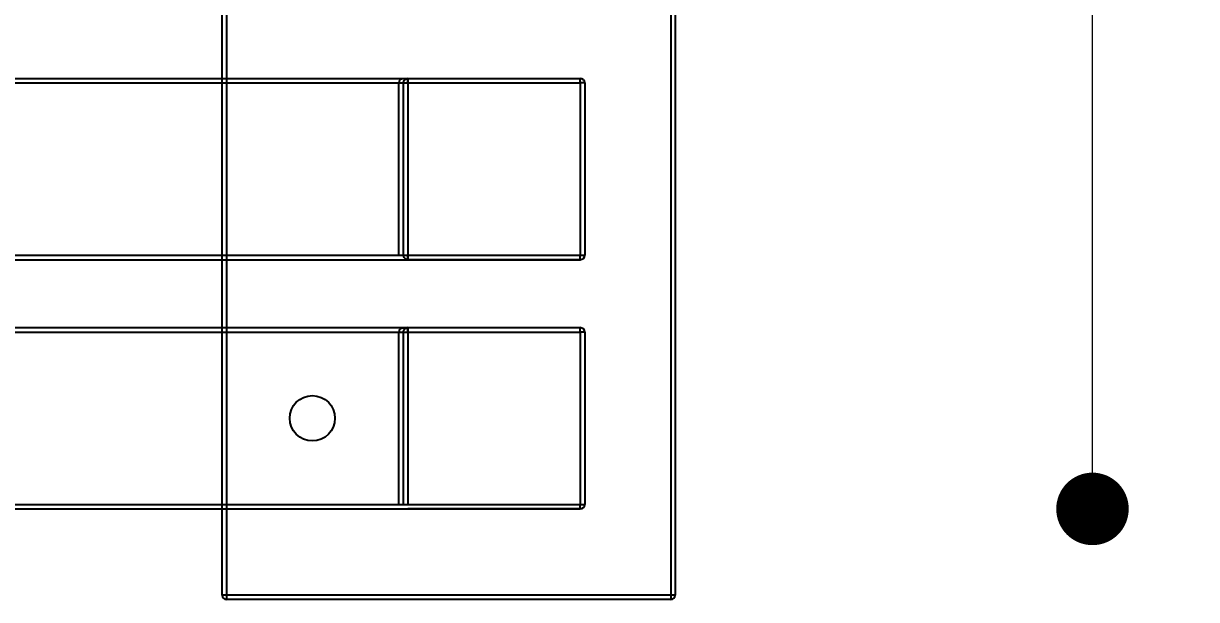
# Model space of a CAD drawing. Header units: millimetres. Extents: x 10366 to 13995, y 24552 to 29685.
# Drawn here: x 12258.3 to 12517.2, y 28993.7 to 29120.8 of the extents above; entities that cross this region are included whole.
import ezdxf

# ---------------------------------------------------------------- set-up
doc = ezdxf.new("R2010")
doc.units = ezdxf.units.MM
doc.header["$LTSCALE"] = 3
doc.layers.add('DomyÅ›lna', color=7, linetype='Continuous')
doc.layers.add('Hidden_lines', color=7, linetype='Continuous')
doc.styles.get("Standard").update_dxf_attribs({"font": 'arial.ttf'})
doc.dimstyles.new('MATEUSZ', dxfattribs={"dimtxt": 35, "dimasz": 16, "dimexe": 0.18, "dimexo": 0.0625, "dimgap": 0.09, "dimtad": 0, "dimdec": 0, "dimdsep": 46, "dimtxsty": 'Standard', "dimblk": 'DOT', "dimcen": 0.09, "dimse1": 1, "dimse2": 1, "dimadec": 0, "dimazin": 0, "dimtfac": 1, "dimtdec": 0, "dimtofl": 0, "dimtmove": 0, "dimatfit": 3, "dimfxl": 1, "dimtolj": 1, "dimtzin": 0, "dimlwd": 9, "dimlwe": 9, "dimarcsym": 0})

# ---------------------------------------------------------------- blocks, each defined once
blk = doc.blocks.new('_Dot')
at = {"color": 0, "linetype": 'ByBlock', "lineweight": -2}
blk.add_line((-0.5, 0), (-1, 0), dxfattribs=at)
at = {"color": 0, "linetype": 'ByBlock', "const_width": 0.5}
blk.add_lwpolyline([(-0.25, 0, 1), (0.25, 0, 1)], format="xyb", close=True, dxfattribs=at)
blk = doc.blocks.new('*D25')
at = {"color": 0, "lineweight": 9, "transparency": 16777216}
for p, q in [((12494.21, 29477.65), (12494.21, 29293.05)), ((12494.21, 29029.65), (12494.21, 29214.25))]:
    blk.add_line(p, q, dxfattribs=at)
at = {"layer": 'Defpoints', "color": 0, "transparency": 16777216}
for p in [(12381.14, 29493.65), (12494.21, 29493.65), (12381.14, 29013.65)]:
    blk.add_point(p, dxfattribs=at)
at = {"color": 0, "lineweight": 9, "transparency": 16777216, "xscale": 16, "yscale": 16, "zscale": 16}
for p, rotation in [((12494.21, 29493.65), 90), ((12494.21, 29013.65), 270)]:
    blk.add_blockref('_Dot', p, dxfattribs=dict(at, rotation=rotation))
at = {"color": 0, "transparency": 16777216, "insert": (12494.21, 29253.65), "char_height": 35, "attachment_point": 5, "rotation": 90}
blk.add_mtext('\\A1;480', dxfattribs=at)

msp = doc.modelspace()

# ---------------------------------------------------------------- linework, layer by layer
at = {"layer": 'DomyÅ›lna'}
for p, q in [((12401.14, 29512.65), (12401.14, 28994.65)), ((12402.14, 29512.65), (12402.14, 28994.65)), ((12302.14, 29107.65), (12302.14, 29124.65)), ((12303.14, 29107.65), (12303.14, 29124.65)), ((10583.14, 29108.65), (12381.14, 29108.65)), ((10583.14, 29108.65), (12381.14, 29108.65)), ((10583.14, 29108.65), (12381.14, 29108.65)), ((10583.14, 29107.65), (12381.14, 29107.65)), ((10583.14, 29107.65), (12381.14, 29107.65)), ((10583.14, 29107.65), (12381.14, 29107.65)), ((12343.14, 29108.65), (12381.14, 29108.65)), ((12343.14, 29108.65), (12381.14, 29108.65)), ((12343.14, 29108.65), (12381.14, 29108.65)), ((12381.14, 29107.65), (12381.14, 29069.65)), ((12381.14, 29107.65), (12381.14, 29069.65)), ((12381.14, 29107.65), (12381.14, 29069.65)), ((12382.14, 29107.65), (12382.14, 29069.65)), ((12382.14, 29107.65), (12382.14, 29069.65)), ((12382.14, 29107.65), (12382.14, 29069.65)), ((10583.14, 29069.65), (12381.14, 29069.65)), ((10583.14, 29069.65), (12381.14, 29069.65)), ((10583.14, 29069.65), (12381.14, 29069.65)), ((10583.14, 29068.65), (12381.14, 29068.65)), ((10583.14, 29068.65), (12381.14, 29068.65)), ((10583.14, 29068.65), (12381.14, 29068.65)), ((12302.14, 29052.65), (12302.14, 29069.65)), ((12303.14, 29052.65), (12303.14, 29069.65)), ((12381.14, 29068.65), (12343.14, 29068.65)), ((12381.14, 29068.65), (12343.14, 29068.65)), ((12381.14, 29068.65), (12343.14, 29068.65)), ((10583.14, 29053.65), (12381.14, 29053.65)), ((10583.14, 29053.65), (12381.14, 29053.65)), ((10583.14, 29053.65), (12381.14, 29053.65)), ((10583.14, 29052.65), (12381.14, 29052.65)), ((10583.14, 29052.65), (12381.14, 29052.65)), ((10583.14, 29052.65), (12381.14, 29052.65)), ((12343.14, 29053.65), (12381.14, 29053.65)), ((12343.14, 29053.65), (12381.14, 29053.65)), ((12343.14, 29053.65), (12381.14, 29053.65)), ((12381.14, 29052.65), (12381.14, 29014.65)), ((12381.14, 29052.65), (12381.14, 29014.65)), ((12381.14, 29052.65), (12381.14, 29014.65)), ((12382.14, 29052.65), (12382.14, 29014.65)), ((12382.14, 29052.65), (12382.14, 29014.65)), ((12382.14, 29052.65), (12382.14, 29014.65)), ((10583.14, 29014.65), (12381.14, 29014.65)), ((10583.14, 29014.65), (12381.14, 29014.65)), ((10583.14, 29014.65), (12381.14, 29014.65)), ((10583.14, 29013.65), (12381.14, 29013.65)), ((10583.14, 29013.65), (12381.14, 29013.65)), ((10583.14, 29013.65), (12381.14, 29013.65)), ((12302.14, 28994.65), (12302.14, 29014.65)), ((12303.14, 28994.65), (12303.14, 29014.65)), ((12381.14, 29013.65), (12343.14, 29013.65)), ((12381.14, 29013.65), (12343.14, 29013.65)), ((12381.14, 29013.65), (12343.14, 29013.65)), ((12401.14, 28994.65), (12303.14, 28994.65)), ((12401.14, 28993.65), (12303.14, 28993.65))]:
    msp.add_line(p, q, dxfattribs=at)
for points in [[(12381.14, 29107.65, 0), (12381.14, 29108.36, 0), (12381.14, 29108.58, 0), (12381.14, 29108.63, 0), (12381.14, 29108.65, 0), (12381.14, 29108.65, 0), (12381.14, 29108.65, 0), (12381.14, 29108.65, 0), (12381.14, 29108.65, 0), (12381.14, 29108.65, 0), (12381.14, 29108.65, 0), (12381.14, 29108.65, 0), (12381.14, 29108.65, 0), (12381.14, 29108.65, 0), (12381.14, 29108.65, 0), (12381.14, 29108.65, 0), (12381.14, 29108.65, 0), (12381.14, 29108.65, 0), (12381.14, 29108.65, 0)], [(12381.14, 29107.65, 0), (12381.14, 29108.36, 0), (12381.14, 29108.58, 0), (12381.14, 29108.63, 0), (12381.14, 29108.65, 0), (12381.14, 29108.65, 0), (12381.14, 29108.65, 0), (12381.14, 29108.65, 0), (12381.14, 29108.65, 0), (12381.14, 29108.65, 0), (12381.14, 29108.65, 0), (12381.14, 29108.65, 0), (12381.14, 29108.65, 0), (12381.14, 29108.65, 0), (12381.14, 29108.65, 0), (12381.14, 29108.65, 0), (12381.14, 29108.65, 0), (12381.14, 29108.65, 0), (12381.14, 29108.65, 0)], [(12381.14, 29107.65, 0), (12381.14, 29108.36, 0), (12381.14, 29108.58, 0), (12381.14, 29108.63, 0), (12381.14, 29108.65, 0), (12381.14, 29108.65, 0), (12381.14, 29108.65, 0), (12381.14, 29108.65, 0), (12381.14, 29108.65, 0), (12381.14, 29108.65, 0), (12381.14, 29108.65, 0), (12381.14, 29108.65, 0), (12381.14, 29108.65, 0), (12381.14, 29108.65, 0), (12381.14, 29108.65, 0), (12381.14, 29108.65, 0), (12381.14, 29108.65, 0), (12381.14, 29108.65, 0), (12381.14, 29108.65, 0)], [(12382.14, 29107.65, 0), (12382.14, 29107.65, 0), (12382.14, 29107.65, 0), (12382.14, 29107.65, 0), (12382.14, 29107.65, 0), (12382.14, 29107.65, 0), (12382.14, 29107.65, 0), (12382.14, 29107.65, 0), (12382.14, 29107.65, 0), (12382.14, 29107.65, 0), (12382.14, 29107.65, 0), (12382.14, 29107.65, 0), (12382.14, 29107.65, 0), (12382.14, 29107.65, 0), (12382.14, 29107.65, 0), (12382.11, 29107.65, 0), (12382.02, 29107.65, 0), (12381.14, 29107.65, 0)], [(12382.14, 29107.65, 0), (12382.14, 29107.65, 0), (12382.14, 29107.65, 0), (12382.14, 29107.65, 0), (12382.14, 29107.65, 0), (12382.14, 29107.65, 0), (12382.14, 29107.65, 0), (12382.14, 29107.65, 0), (12382.14, 29107.65, 0), (12382.14, 29107.65, 0), (12382.14, 29107.65, 0), (12382.14, 29107.65, 0), (12382.14, 29107.65, 0), (12382.14, 29107.65, 0), (12382.14, 29107.65, 0), (12382.11, 29107.65, 0), (12382.02, 29107.65, 0), (12381.14, 29107.65, 0)], [(12382.14, 29107.65, 0), (12382.14, 29107.65, 0), (12382.14, 29107.65, 0), (12382.14, 29107.65, 0), (12382.14, 29107.65, 0), (12382.14, 29107.65, 0), (12382.14, 29107.65, 0), (12382.14, 29107.65, 0), (12382.14, 29107.65, 0), (12382.14, 29107.65, 0), (12382.14, 29107.65, 0), (12382.14, 29107.65, 0), (12382.14, 29107.65, 0), (12382.14, 29107.65, 0), (12382.14, 29107.65, 0), (12382.11, 29107.65, 0), (12382.02, 29107.65, 0), (12381.14, 29107.65, 0)], [(12343.14, 29068.65, 0), (12343.03, 29068.66, 0), (12342.93, 29068.67, 0), (12342.79, 29068.71, 0), (12342.69, 29068.76, 0), (12342.6, 29068.81, 0), (12342.49, 29068.89, 0), (12342.43, 29068.95, 0), (12342.36, 29069.03, 0), (12342.28, 29069.14, 0), (12342.22, 29069.28, 0), (12342.19, 29069.36, 0), (12342.16, 29069.45, 0), (12342.15, 29069.55, 0), (12342.14, 29069.65, 0)], [(12343.14, 29068.65, 0), (12343.03, 29068.66, 0), (12342.93, 29068.67, 0), (12342.79, 29068.71, 0), (12342.69, 29068.76, 0), (12342.6, 29068.81, 0), (12342.49, 29068.89, 0), (12342.43, 29068.95, 0), (12342.36, 29069.03, 0), (12342.28, 29069.14, 0), (12342.22, 29069.28, 0), (12342.19, 29069.36, 0), (12342.16, 29069.45, 0), (12342.15, 29069.55, 0), (12342.14, 29069.65, 0)], [(12343.14, 29068.65, 0), (12343.03, 29068.66, 0), (12342.93, 29068.67, 0), (12342.79, 29068.71, 0), (12342.69, 29068.76, 0), (12342.6, 29068.81, 0), (12342.49, 29068.89, 0), (12342.43, 29068.95, 0), (12342.36, 29069.03, 0), (12342.28, 29069.14, 0), (12342.22, 29069.28, 0), (12342.19, 29069.36, 0), (12342.16, 29069.45, 0), (12342.15, 29069.55, 0), (12342.14, 29069.65, 0)], [(12381.14, 29068.65, 0), (12381.14, 29068.65, 0), (12381.14, 29068.65, 0), (12381.14, 29068.65, 0), (12381.14, 29068.65, 0), (12381.14, 29068.65, 0), (12381.14, 29068.65, 0), (12381.14, 29068.65, 0), (12381.14, 29068.65, 0), (12381.14, 29068.65, 0), (12381.14, 29068.65, 0), (12381.14, 29068.65, 0), (12381.14, 29068.65, 0), (12381.14, 29068.66, 0), (12381.14, 29068.68, 0), (12381.14, 29068.77, 0), (12381.14, 29069.65, 0)], [(12381.14, 29069.65, 0), (12381.85, 29069.65, 0), (12382.07, 29069.65, 0), (12382.13, 29069.65, 0), (12382.14, 29069.65, 0), (12382.14, 29069.65, 0), (12382.14, 29069.65, 0), (12382.14, 29069.65, 0), (12382.14, 29069.65, 0), (12382.14, 29069.65, 0), (12382.14, 29069.65, 0), (12382.14, 29069.65, 0), (12382.14, 29069.65, 0), (12382.14, 29069.65, 0), (12382.14, 29069.65, 0), (12382.14, 29069.65, 0), (12382.14, 29069.65, 0), (12382.14, 29069.65, 0), (12382.14, 29069.65, 0)], [(12381.14, 29069.65, 0), (12381.85, 29069.65, 0), (12382.07, 29069.65, 0), (12382.13, 29069.65, 0), (12382.14, 29069.65, 0), (12382.14, 29069.65, 0), (12382.14, 29069.65, 0), (12382.14, 29069.65, 0), (12382.14, 29069.65, 0), (12382.14, 29069.65, 0), (12382.14, 29069.65, 0), (12382.14, 29069.65, 0), (12382.14, 29069.65, 0), (12382.14, 29069.65, 0), (12382.14, 29069.65, 0), (12382.14, 29069.65, 0), (12382.14, 29069.65, 0), (12382.14, 29069.65, 0), (12382.14, 29069.65, 0)], [(12381.14, 29068.65, 0), (12381.14, 29068.65, 0), (12381.14, 29068.65, 0), (12381.14, 29068.65, 0), (12381.14, 29068.65, 0), (12381.14, 29068.65, 0), (12381.14, 29068.65, 0), (12381.14, 29068.65, 0), (12381.14, 29068.65, 0), (12381.14, 29068.65, 0), (12381.14, 29068.65, 0), (12381.14, 29068.65, 0), (12381.14, 29068.65, 0), (12381.14, 29068.66, 0), (12381.14, 29068.68, 0), (12381.14, 29068.77, 0), (12381.14, 29069.65, 0)], [(12381.14, 29069.65, 0), (12381.85, 29069.65, 0), (12382.07, 29069.65, 0), (12382.13, 29069.65, 0), (12382.14, 29069.65, 0), (12382.14, 29069.65, 0), (12382.14, 29069.65, 0), (12382.14, 29069.65, 0), (12382.14, 29069.65, 0), (12382.14, 29069.65, 0), (12382.14, 29069.65, 0), (12382.14, 29069.65, 0), (12382.14, 29069.65, 0), (12382.14, 29069.65, 0), (12382.14, 29069.65, 0), (12382.14, 29069.65, 0), (12382.14, 29069.65, 0), (12382.14, 29069.65, 0), (12382.14, 29069.65, 0)], [(12381.14, 29068.65, 0), (12381.14, 29068.65, 0), (12381.14, 29068.65, 0), (12381.14, 29068.65, 0), (12381.14, 29068.65, 0), (12381.14, 29068.65, 0), (12381.14, 29068.65, 0), (12381.14, 29068.65, 0), (12381.14, 29068.65, 0), (12381.14, 29068.65, 0), (12381.14, 29068.65, 0), (12381.14, 29068.65, 0), (12381.14, 29068.65, 0), (12381.14, 29068.66, 0), (12381.14, 29068.68, 0), (12381.14, 29068.77, 0), (12381.14, 29069.65, 0)], [(12381.14, 29052.65, 0), (12381.14, 29053.65, 0)], [(12381.14, 29052.65, 0), (12381.14, 29053.65, 0)], [(12381.14, 29052.65, 0), (12381.14, 29053.65, 0)], [(12382.14, 29052.65, 0), (12382.14, 29052.65, 0), (12382.14, 29052.65, 0), (12382.14, 29052.65, 0), (12382.14, 29052.65, 0), (12382.14, 29052.65, 0), (12382.14, 29052.65, 0), (12382.14, 29052.65, 0), (12382.14, 29052.65, 0), (12382.14, 29052.65, 0), (12382.14, 29052.65, 0), (12382.14, 29052.65, 0), (12382.14, 29052.65, 0), (12382.14, 29052.65, 0), (12382.14, 29052.65, 0), (12382.11, 29052.65, 0), (12382.02, 29052.65, 0), (12381.14, 29052.65, 0)], [(12382.14, 29052.65, 0), (12382.14, 29052.65, 0), (12382.14, 29052.65, 0), (12382.14, 29052.65, 0), (12382.14, 29052.65, 0), (12382.14, 29052.65, 0), (12382.14, 29052.65, 0), (12382.14, 29052.65, 0), (12382.14, 29052.65, 0), (12382.14, 29052.65, 0), (12382.14, 29052.65, 0), (12382.14, 29052.65, 0), (12382.14, 29052.65, 0), (12382.14, 29052.65, 0), (12382.14, 29052.65, 0), (12382.11, 29052.65, 0), (12382.02, 29052.65, 0), (12381.14, 29052.65, 0)], [(12382.14, 29052.65, 0), (12382.14, 29052.65, 0), (12382.14, 29052.65, 0), (12382.14, 29052.65, 0), (12382.14, 29052.65, 0), (12382.14, 29052.65, 0), (12382.14, 29052.65, 0), (12382.14, 29052.65, 0), (12382.14, 29052.65, 0), (12382.14, 29052.65, 0), (12382.14, 29052.65, 0), (12382.14, 29052.65, 0), (12382.14, 29052.65, 0), (12382.14, 29052.65, 0), (12382.14, 29052.65, 0), (12382.11, 29052.65, 0), (12382.02, 29052.65, 0), (12381.14, 29052.65, 0)], [(12381.14, 29014.65, 0), (12382.14, 29014.65, 0)], [(12381.14, 29013.65, 0), (12381.14, 29013.65, 0), (12381.14, 29013.65, 0), (12381.14, 29013.65, 0), (12381.14, 29013.65, 0), (12381.14, 29013.65, 0), (12381.14, 29013.65, 0), (12381.14, 29013.65, 0), (12381.14, 29013.65, 0), (12381.14, 29013.65, 0), (12381.14, 29013.65, 0), (12381.14, 29013.65, 0), (12381.14, 29013.65, 0), (12381.14, 29013.66, 0), (12381.14, 29013.68, 0), (12381.14, 29013.77, 0), (12381.14, 29014.65, 0)], [(12381.14, 29014.65, 0), (12382.14, 29014.65, 0)], [(12381.14, 29013.65, 0), (12381.14, 29013.65, 0), (12381.14, 29013.65, 0), (12381.14, 29013.65, 0), (12381.14, 29013.65, 0), (12381.14, 29013.65, 0), (12381.14, 29013.65, 0), (12381.14, 29013.65, 0), (12381.14, 29013.65, 0), (12381.14, 29013.65, 0), (12381.14, 29013.65, 0), (12381.14, 29013.65, 0), (12381.14, 29013.65, 0), (12381.14, 29013.66, 0), (12381.14, 29013.68, 0), (12381.14, 29013.77, 0), (12381.14, 29014.65, 0)], [(12381.14, 29013.65, 0), (12381.14, 29013.65, 0), (12381.14, 29013.65, 0), (12381.14, 29013.65, 0), (12381.14, 29013.65, 0), (12381.14, 29013.65, 0), (12381.14, 29013.65, 0), (12381.14, 29013.65, 0), (12381.14, 29013.65, 0), (12381.14, 29013.65, 0), (12381.14, 29013.65, 0), (12381.14, 29013.65, 0), (12381.14, 29013.65, 0), (12381.14, 29013.66, 0), (12381.14, 29013.68, 0), (12381.14, 29013.77, 0), (12381.14, 29014.65, 0)], [(12381.14, 29014.65, 0), (12382.14, 29014.65, 0)], [(12303.14, 28994.65, 0), (12302.14, 28994.65, 0)], [(12303.14, 28993.65, 0), (12303.14, 28993.65, 0), (12303.14, 28993.65, 0), (12303.14, 28993.65, 0), (12303.14, 28993.65, 0), (12303.14, 28993.65, 0), (12303.14, 28993.65, 0), (12303.14, 28993.65, 0), (12303.14, 28993.65, 0), (12303.14, 28993.65, 0), (12303.14, 28993.65, 0), (12303.14, 28993.65, 0), (12303.14, 28993.65, 0), (12303.14, 28993.66, 0), (12303.14, 28993.68, 0), (12303.14, 28993.77, 0), (12303.14, 28994.65, 0)], [(12402.14, 28994.65, 0), (12402.14, 28994.65, 0), (12402.14, 28994.65, 0), (12402.14, 28994.65, 0), (12402.14, 28994.65, 0), (12402.14, 28994.65, 0), (12402.14, 28994.65, 0), (12402.14, 28994.65, 0), (12402.14, 28994.65, 0), (12402.14, 28994.65, 0), (12402.14, 28994.65, 0), (12402.14, 28994.65, 0), (12402.14, 28994.65, 0), (12402.14, 28994.65, 0), (12402.14, 28994.65, 0), (12402.11, 28994.65, 0), (12402.02, 28994.65, 0), (12401.14, 28994.65, 0)], [(12401.14, 28994.65, 0), (12401.14, 28993.65, 0)]]:
    msp.add_polyline3d(points, dxfattribs=at)
for centre, start, end in [((12381.14, 29107.65), 0, 90), ((12381.14, 29107.65), 0, 90), ((12381.14, 29107.65), 0, 90), ((12381.14, 29069.65), 270, 0), ((12381.14, 29069.65), 270, 0), ((12381.14, 29069.65), 270, 0), ((12381.14, 29052.65), 0, 90), ((12381.14, 29052.65), 0, 90), ((12381.14, 29052.65), 0, 90), ((12381.14, 29014.65), 270, 0), ((12381.14, 29014.65), 270, 0), ((12381.14, 29014.65), 270, 0), ((12303.14, 28994.65), 180, 270), ((12401.14, 28994.65), 270, 0)]:
    msp.add_arc(centre, 1, start, end, dxfattribs=at)
at = {"layer": 'Hidden_lines'}
for p, q in [((12302.14, 29069.65), (12302.14, 29107.65)), ((12303.14, 29069.65), (12303.14, 29107.65)), ((12341.14, 29069.65), (12341.14, 29107.65)), ((12341.14, 29069.65), (12341.14, 29107.65)), ((12341.14, 29069.65), (12341.14, 29107.65)), ((12342.14, 29069.65), (12342.14, 29107.65)), ((12342.14, 29069.65), (12342.14, 29107.65)), ((12342.14, 29069.65), (12342.14, 29107.65)), ((12343.14, 29107.65), (12343.14, 29069.65)), ((12343.14, 29107.65), (12343.14, 29069.65)), ((12343.14, 29107.65), (12343.14, 29069.65)), ((12343.14, 29107.65), (12343.14, 29069.65)), ((12302.14, 29014.65), (12302.14, 29052.65)), ((12303.14, 29014.65), (12303.14, 29052.65)), ((12341.14, 29014.65), (12341.14, 29052.65)), ((12341.14, 29014.65), (12341.14, 29052.65)), ((12341.14, 29014.65), (12341.14, 29052.65)), ((12342.14, 29014.65), (12342.14, 29052.65)), ((12342.14, 29014.65), (12342.14, 29052.65)), ((12342.14, 29014.65), (12342.14, 29052.65)), ((12343.14, 29052.65), (12343.14, 29014.65)), ((12343.14, 29052.65), (12343.14, 29014.65)), ((12343.14, 29052.65), (12343.14, 29014.65)), ((12343.14, 29052.65), (12343.14, 29014.65))]:
    msp.add_line(p, q, dxfattribs=at)
for points in [[(12343.14, 29108.65, 0), (12342.44, 29108.59, 0), (12341.8, 29108.49, 0), (12341.66, 29108.46, 0), (12341.53, 29108.41, 0), (12341.47, 29108.38, 0), (12341.42, 29108.35, 0), (12341.37, 29108.31, 0), (12341.33, 29108.27, 0), (12341.28, 29108.22, 0), (12341.25, 29108.16, 0), (12341.22, 29108.1, 0), (12341.19, 29108.03, 0), (12341.17, 29107.94, 0), (12341.16, 29107.85, 0), (12341.14, 29107.65, 0)], [(12343.14, 29108.65, 0), (12342.44, 29108.59, 0), (12341.8, 29108.49, 0), (12341.66, 29108.46, 0), (12341.53, 29108.41, 0), (12341.47, 29108.38, 0), (12341.42, 29108.35, 0), (12341.37, 29108.31, 0), (12341.33, 29108.27, 0), (12341.28, 29108.22, 0), (12341.25, 29108.16, 0), (12341.22, 29108.1, 0), (12341.19, 29108.03, 0), (12341.17, 29107.94, 0), (12341.16, 29107.85, 0), (12341.14, 29107.65, 0)], [(12343.14, 29108.65, 0), (12342.44, 29108.59, 0), (12341.8, 29108.49, 0), (12341.66, 29108.46, 0), (12341.53, 29108.41, 0), (12341.47, 29108.38, 0), (12341.42, 29108.35, 0), (12341.37, 29108.31, 0), (12341.33, 29108.27, 0), (12341.28, 29108.22, 0), (12341.25, 29108.16, 0), (12341.22, 29108.1, 0), (12341.19, 29108.03, 0), (12341.17, 29107.94, 0), (12341.16, 29107.85, 0), (12341.14, 29107.65, 0)], [(12342.14, 29107.65, 0), (12342.15, 29107.75, 0), (12342.16, 29107.85, 0), (12342.19, 29107.94, 0), (12342.22, 29108.03, 0), (12342.28, 29108.16, 0), (12342.36, 29108.27, 0), (12342.43, 29108.35, 0), (12342.55, 29108.46, 0), (12342.64, 29108.52, 0), (12342.74, 29108.57, 0), (12342.86, 29108.61, 0), (12342.98, 29108.64, 0), (12343.14, 29108.65, 0)], [(12342.14, 29107.65, 0), (12342.15, 29107.75, 0), (12342.16, 29107.85, 0), (12342.19, 29107.94, 0), (12342.22, 29108.03, 0), (12342.28, 29108.16, 0), (12342.36, 29108.27, 0), (12342.43, 29108.35, 0), (12342.55, 29108.46, 0), (12342.64, 29108.52, 0), (12342.74, 29108.57, 0), (12342.86, 29108.61, 0), (12342.98, 29108.64, 0), (12343.14, 29108.65, 0)], [(12342.14, 29107.65, 0), (12342.15, 29107.75, 0), (12342.16, 29107.85, 0), (12342.19, 29107.94, 0), (12342.22, 29108.03, 0), (12342.28, 29108.16, 0), (12342.36, 29108.27, 0), (12342.43, 29108.35, 0), (12342.55, 29108.46, 0), (12342.64, 29108.52, 0), (12342.74, 29108.57, 0), (12342.86, 29108.61, 0), (12342.98, 29108.64, 0), (12343.14, 29108.65, 0)], [(12343.14, 29107.65, 0), (12343.14, 29108.65, 0)], [(12343.14, 29107.65, 0), (12343.14, 29108.65, 0)], [(12343.14, 29107.65, 0), (12343.14, 29108.65, 0)], [(12343.14, 29108.65, 0), (12343.14, 29108.65, 0), (12343.14, 29108.65, 0), (12343.14, 29108.65, 0), (12343.14, 29108.65, 0), (12343.14, 29108.65, 0), (12343.14, 29108.65, 0), (12343.14, 29108.65, 0), (12343.14, 29108.65, 0), (12343.14, 29108.65, 0), (12343.14, 29108.65, 0), (12343.14, 29108.65, 0), (12343.14, 29108.65, 0), (12343.14, 29108.65, 0), (12343.14, 29108.64, 0), (12343.14, 29108.62, 0), (12343.14, 29108.53, 0), (12343.14, 29107.65, 0)], [(12343.14, 29068.65, 0), (12343.14, 29068.65, 0), (12343.14, 29068.65, 0), (12343.14, 29068.65, 0), (12343.14, 29068.65, 0), (12343.14, 29068.65, 0), (12343.14, 29068.65, 0), (12343.14, 29068.65, 0), (12343.14, 29068.65, 0), (12343.14, 29068.65, 0), (12343.14, 29068.65, 0), (12343.14, 29068.65, 0), (12343.14, 29068.65, 0), (12343.14, 29068.66, 0), (12343.14, 29068.68, 0), (12343.14, 29068.77, 0), (12343.14, 29069.65, 0)], [(12343.14, 29068.65, 0), (12343.14, 29068.65, 0), (12343.14, 29068.65, 0), (12343.14, 29068.65, 0), (12343.14, 29068.65, 0), (12343.14, 29068.65, 0), (12343.14, 29068.65, 0), (12343.14, 29068.65, 0), (12343.14, 29068.65, 0), (12343.14, 29068.65, 0), (12343.14, 29068.65, 0), (12343.14, 29068.65, 0), (12343.14, 29068.65, 0), (12343.14, 29068.66, 0), (12343.14, 29068.68, 0), (12343.14, 29068.77, 0), (12343.14, 29069.65, 0)], [(12343.14, 29068.65, 0), (12343.14, 29068.65, 0), (12343.14, 29068.65, 0), (12343.14, 29068.65, 0), (12343.14, 29068.65, 0), (12343.14, 29068.65, 0), (12343.14, 29068.65, 0), (12343.14, 29068.65, 0), (12343.14, 29068.65, 0), (12343.14, 29068.65, 0), (12343.14, 29068.65, 0), (12343.14, 29068.65, 0), (12343.14, 29068.65, 0), (12343.14, 29068.66, 0), (12343.14, 29068.68, 0), (12343.14, 29068.77, 0), (12343.14, 29069.65, 0)], [(12343.14, 29069.65, 0), (12343.14, 29068.65, 0)], [(12343.14, 29053.65, 0), (12342.44, 29053.59, 0), (12341.8, 29053.49, 0), (12341.66, 29053.46, 0), (12341.53, 29053.41, 0), (12341.47, 29053.38, 0), (12341.42, 29053.35, 0), (12341.37, 29053.31, 0), (12341.33, 29053.27, 0), (12341.28, 29053.22, 0), (12341.25, 29053.16, 0), (12341.22, 29053.1, 0), (12341.19, 29053.03, 0), (12341.17, 29052.94, 0), (12341.16, 29052.85, 0), (12341.14, 29052.65, 0)], [(12343.14, 29053.65, 0), (12342.44, 29053.59, 0), (12341.8, 29053.49, 0), (12341.66, 29053.46, 0), (12341.53, 29053.41, 0), (12341.47, 29053.38, 0), (12341.42, 29053.35, 0), (12341.37, 29053.31, 0), (12341.33, 29053.27, 0), (12341.28, 29053.22, 0), (12341.25, 29053.16, 0), (12341.22, 29053.1, 0), (12341.19, 29053.03, 0), (12341.17, 29052.94, 0), (12341.16, 29052.85, 0), (12341.14, 29052.65, 0)], [(12343.14, 29053.65, 0), (12342.44, 29053.59, 0), (12341.8, 29053.49, 0), (12341.66, 29053.46, 0), (12341.53, 29053.41, 0), (12341.47, 29053.38, 0), (12341.42, 29053.35, 0), (12341.37, 29053.31, 0), (12341.33, 29053.27, 0), (12341.28, 29053.22, 0), (12341.25, 29053.16, 0), (12341.22, 29053.1, 0), (12341.19, 29053.03, 0), (12341.17, 29052.94, 0), (12341.16, 29052.85, 0), (12341.14, 29052.65, 0)], [(12342.14, 29052.65, 0), (12342.15, 29052.75, 0), (12342.16, 29052.85, 0), (12342.19, 29052.94, 0), (12342.22, 29053.03, 0), (12342.28, 29053.16, 0), (12342.36, 29053.27, 0), (12342.43, 29053.35, 0), (12342.55, 29053.46, 0), (12342.64, 29053.52, 0), (12342.74, 29053.57, 0), (12342.86, 29053.61, 0), (12342.98, 29053.64, 0), (12343.14, 29053.65, 0)], [(12342.14, 29052.65, 0), (12342.15, 29052.75, 0), (12342.16, 29052.85, 0), (12342.19, 29052.94, 0), (12342.22, 29053.03, 0), (12342.28, 29053.16, 0), (12342.36, 29053.27, 0), (12342.43, 29053.35, 0), (12342.55, 29053.46, 0), (12342.64, 29053.52, 0), (12342.74, 29053.57, 0), (12342.86, 29053.61, 0), (12342.98, 29053.64, 0), (12343.14, 29053.65, 0)], [(12342.14, 29052.65, 0), (12342.15, 29052.75, 0), (12342.16, 29052.85, 0), (12342.19, 29052.94, 0), (12342.22, 29053.03, 0), (12342.28, 29053.16, 0), (12342.36, 29053.27, 0), (12342.43, 29053.35, 0), (12342.55, 29053.46, 0), (12342.64, 29053.52, 0), (12342.74, 29053.57, 0), (12342.86, 29053.61, 0), (12342.98, 29053.64, 0), (12343.14, 29053.65, 0)], [(12343.14, 29052.65, 0), (12343.14, 29053.65, 0)], [(12343.14, 29052.65, 0), (12343.14, 29053.65, 0)], [(12343.14, 29052.65, 0), (12343.14, 29053.65, 0)], [(12343.14, 29053.65, 0), (12343.14, 29053.65, 0), (12343.14, 29053.65, 0), (12343.14, 29053.65, 0), (12343.14, 29053.65, 0), (12343.14, 29053.65, 0), (12343.14, 29053.65, 0), (12343.14, 29053.65, 0), (12343.14, 29053.65, 0), (12343.14, 29053.65, 0), (12343.14, 29053.65, 0), (12343.14, 29053.65, 0), (12343.14, 29053.65, 0), (12343.14, 29053.65, 0), (12343.14, 29053.64, 0), (12343.14, 29053.62, 0), (12343.14, 29053.53, 0), (12343.14, 29052.65, 0)]]:
    msp.add_polyline3d(points, dxfattribs=at)
msp.add_circle((12322.03, 29033.65), 5, dxfattribs=at)

# ---------------------------------------------------------------- dimensions: what is measured, and where the dimension line sits
dim = msp.add_linear_dim(base=(12494.21, 29493.65), p1=(12381.14, 29013.65), p2=(12381.14, 29493.65), angle=90, dimstyle='MATEUSZ')
dim.commit()
dim.dimension.update_dxf_attribs({"geometry": '*D25', "text_midpoint": (12494.21, 29253.65)})

doc.saveas('drawing.dxf')
